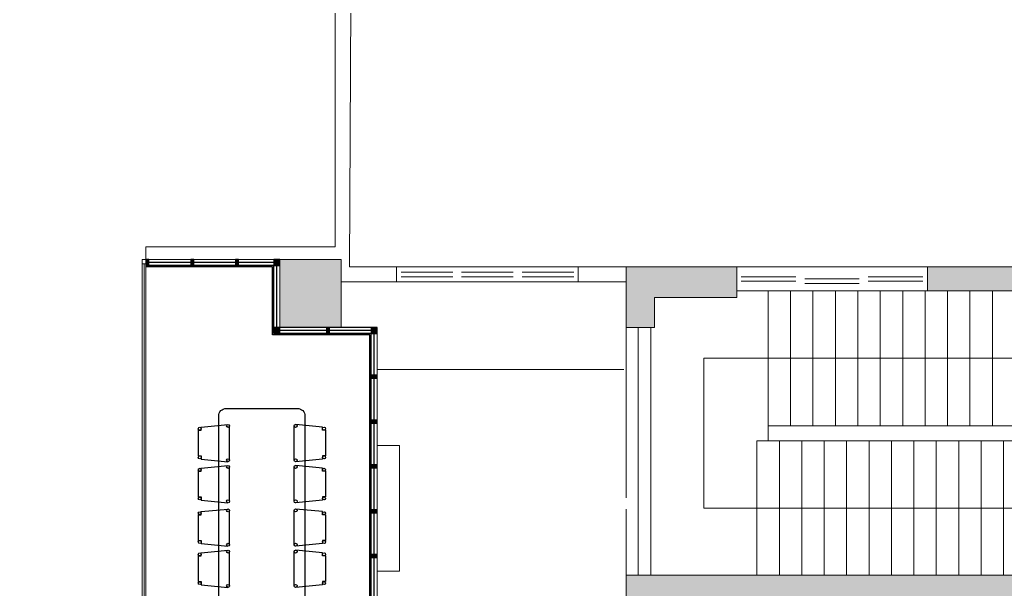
# Model space of a CAD drawing. Header units: inches. Extents: x -51836 to -42603, y 323 to 5499.
# Drawn here: x -50518 to -49199, y 3200 to 3962 of the extents above; entities that cross this region are included whole.
import ezdxf

# ---------------------------------------------------------------- set-up
doc = ezdxf.new("R2010")
doc.units = ezdxf.units.IN
doc.header["$MEASUREMENT"] = 0
for name, color, linetype, lineweight in [('A-CAM', 2, 'Continuous', 20), ('A-KOLON', 5, 'Continuous', 50), ('G3', 7, 'Continuous', 30)]:
    doc.layers.add(name, color=color, linetype=linetype, lineweight=lineweight)

# ---------------------------------------------------------------- blocks, each defined once
blk = doc.blocks.new('4. kat')
at = {"layer": 'A-CAM', "linetype": 'Continuous', "lineweight": 20}
h = blk.add_hatch(color=7, dxfattribs=at)
h.dxf.hatch_style = 1
h.paths.add_polyline_path([(-54586.9, 19711.2), (-54586.9, 19802.2), (-54504.5, 19802.2), (-54504.5, 19711.2)])
h = blk.add_hatch(color=7, dxfattribs=at)
h.dxf.hatch_style = 1
h.paths.add_polyline_path([(-54085.5, 19751.2), (-54085.5, 19711.2), (-54123.5, 19711.2), (-54123.5, 19792.2), (-53975.5, 19792.2), (-53975.5, 19751.2)])
h.paths.add_polyline_path([(-54123.5, 19347.2), (-54123.5, 19379.6), (-53595.5, 19379.6), (-53595.5, 19347.2)])
h.paths.add_polyline_path([(-54123.5, 19077.2), (-54123.5, 19109.2), (-53583, 19109.2), (-53583, 19077.2)])
h.paths.add_polyline_path([(-53076.5, 19760.2), (-53076.5, 19771.2), (-53076.5, 19792.2), (-52652.5, 19792.2), (-52652.5, 19712.2), (-52691.5, 19712.2), (-52691.5, 19760.2), (-52826.5, 19760.2)])
h.paths.add_polyline_path([(-53416.5, 19342.2), (-53416.5, 19407.2), (-53393.5, 19407.2), (-53393.5, 19342.2)])
h = blk.add_hatch(color=7, dxfattribs=at)
h.dxf.hatch_style = 1
h.paths.add_polyline_path([(-53720.5, 19760.2), (-53720.5, 19792.2), (-53374.5, 19792.2), (-53374.5, 19760.2)])
at = {"layer": 'A-CAM', "color": 7, "linetype": 'Continuous', "lineweight": 20}
for p, q in [((-54512.9, 20741.2), (-54512.9, 19819.2)), ((-54765.9, 18603.2), (-54765.9, 19819.2)), ((-54512.9, 19819.2), (-54765.9, 19819.2)), ((-54504.5, 19802.2), (-54586.9, 19802.2)), ((-54586.9, 19802.2), (-54586.9, 19711.2)), ((-54504.5, 19711.2), (-54504.5, 19802.2)), ((-54430.5, 19772.2), (-54430.5, 19792.2)), ((-54430.5, 19772.2), (-54430.5, 19792.2)), ((-54430.5, 19792.2), (-54187.5, 19792.2)), ((-54123.5, 19711.2), (-54123.5, 19792.2)), ((-54123.5, 19792.2), (-53975.5, 19792.2)), ((-53975.5, 19751.2), (-53975.5, 19792.2)), ((-53975.5, 19792.2), (-53720.5, 19792.2)), ((-53720.5, 19760.2), (-53720.5, 19792.2)), ((-53720.5, 19792.2), (-53374.5, 19792.2)), ((-54424.5, 19785.2), (-54355.5, 19785.2)), ((-54355.5, 19779.2), (-54424.5, 19779.2)), ((-54274.5, 19785.2), (-54343.5, 19785.2)), ((-54274.5, 19779.2), (-54343.5, 19779.2)), ((-54193.5, 19785.2), (-54262.5, 19785.2)), ((-54193.5, 19779.2), (-54262.5, 19779.2)), ((-53969.5, 19779.2), (-53896.5, 19779.2)), ((-53799.5, 19779.2), (-53726.5, 19779.2)), ((-54430.5, 19772.2), (-54504.5, 19772.2)), ((-54430.5, 19772.2), (-54187.5, 19772.2)), ((-54123.5, 19772.2), (-54187.5, 19772.2)), ((-53896.5, 19773.2), (-53969.5, 19773.2)), ((-53884.5, 19776.2), (-53811.5, 19776.2)), ((-53811.5, 19770.2), (-53884.5, 19770.2)), ((-53726.5, 19773.2), (-53799.5, 19773.2)), ((-54085.5, 19751.2), (-53975.5, 19751.2)), ((-54085.5, 19711.2), (-54085.5, 19751.2)), ((-53720.5, 19760.2), (-53975.5, 19760.2)), ((-53933.5, 19760.2), (-53933.5, 19559.7)), ((-53903.5, 19760.2), (-53903.5, 19579.7)), ((-53873.5, 19760.2), (-53873.5, 19579.7)), ((-53843.5, 19760.2), (-53843.5, 19579.7)), ((-53813.5, 19760.2), (-53813.5, 19579.7)), ((-53783.5, 19760.2), (-53783.5, 19579.7)), ((-53753.5, 19760.2), (-53753.5, 19579.7)), ((-53723.5, 19760.2), (-53723.5, 19579.7)), ((-53720.5, 19760.2), (-53374.5, 19760.2)), ((-53693.5, 19760.2), (-53693.5, 19579.7)), ((-53663.5, 19760.2), (-53663.5, 19579.7)), ((-53633.5, 19760.2), (-53633.5, 19579.7)), ((-54504.5, 19711.2), (-54586.9, 19711.2)), ((-54085.5, 19711.2), (-54123.5, 19711.2)), ((-54123.5, 19483.2), (-54123.5, 19711.2)), ((-54107.5, 19379.2), (-54107.5, 19711.2)), ((-54090.5, 19711.2), (-54090.5, 19379.2)), ((-53573.5, 19670), (-54019.5, 19670)), ((-54019.5, 19670), (-54019.5, 19469.5)), ((-54126.5, 19655.2), (-54456.5, 19655.2)), ((-54456.5, 19655.2), (-54456.5, 19553.2)), ((-53573.5, 19579.7), (-53933.5, 19579.7)), ((-54456.5, 19553.2), (-54426.5, 19553.2)), ((-54456.5, 19553.2), (-54426.5, 19553.2)), ((-54426.5, 19553.2), (-54426.5, 19385.2)), ((-53948.5, 19559.7), (-53948.5, 19379.2)), ((-53588.5, 19559.7), (-53948.5, 19559.7)), ((-53918.5, 19559.7), (-53918.5, 19379.2)), ((-53888.5, 19559.7), (-53888.5, 19379.2)), ((-53858.5, 19559.7), (-53858.5, 19379.2)), ((-53828.5, 19559.7), (-53828.5, 19379.2)), ((-53798.5, 19559.7), (-53798.5, 19379.2)), ((-53768.5, 19559.7), (-53768.5, 19379.2)), ((-53738.5, 19559.7), (-53738.5, 19379.2)), ((-53708.5, 19559.7), (-53708.5, 19379.2)), ((-53678.5, 19559.7), (-53678.5, 19379.2)), ((-53648.5, 19559.7), (-53648.5, 19379.2)), ((-53618.5, 19559.7), (-53618.5, 19379.2)), ((-54123.5, 19379.6), (-54123.5, 19468.2)), ((-54019.5, 19469.5), (-53597.1, 19469.5)), ((-54456.5, 19385.2), (-54426.5, 19385.2)), ((-54456.5, 19385.2), (-54456.5, 19283.2)), ((-54123.5, 19379.6), (-53595.5, 19379.6)), ((-54123.5, 19347.2), (-54123.5, 19379.6))]:
    blk.add_line(p, q, dxfattribs=at)
for points in [[(-54430.5, 19792.2), (-54493.5, 19792.2), (-54488.5, 20761.2), (-55474.5, 20761.2), (-55474.5, 17856.2), (-54692.5, 17856.2), (-54692.5, 17856.2)], [(-53333, 18598.2), (-54770.9, 18598.2), (-54770.9, 19802.2)], [(-54768.4, 18603.2), (-54768.4, 19796.4)], [(-54586.9, 19802.2), (-54765.9, 19802.2)], [(-53333, 18603.2), (-54765.9, 18603.2), (-54765.9, 19802.2)], [(-54123.5, 19077.2), (-54123.5, 19283.2), (-54456.5, 19283.2), (-54456.5, 19655.2), (-54456.5, 19711.2), (-54586.9, 19711.2), (-54586.9, 19802.2)], [(-54123.5, 19792.2), (-54187.5, 19792.2), (-54187.5, 19772.2)]]:
    blk.add_lwpolyline(points, dxfattribs=at)
blk.add_lwpolyline([(-54770.9, 19802.2), (-54765.9, 19802.2), (-54765.9, 19796.4), (-54770.9, 19796.4)], close=True, dxfattribs=at)

msp = doc.modelspace()

# ---------------------------------------------------------------- linework, layer by layer
at = {"layer": 'A-KOLON', "color": 32, "linetype": 'Continuous', "lineweight": 30}
for p, q in [((-50274.9, 3416.9), (-50239.1, 3420.5)), ((-50274.9, 3412.7), (-50274.9, 3416.9)), ((-50236.9, 3372.5), (-50236.9, 3418.5)), ((-50150.6, 3372.5), (-50150.6, 3418.5)), ((-50112.6, 3416.9), (-50148.4, 3420.5)), ((-50112.6, 3412.7), (-50112.6, 3416.9)), ((-50278.9, 3412.7), (-50278.9, 3378.3)), ((-50278.9, 3412.7), (-50274.9, 3412.7)), ((-50108.6, 3412.7), (-50112.6, 3412.7)), ((-50108.6, 3412.7), (-50108.6, 3378.3)), ((-50278.9, 3395.5), (-50278.9, 3378.3)), ((-50108.6, 3395.5), (-50108.6, 3378.3)), ((-50278.9, 3378.3), (-50274.9, 3378.3)), ((-50274.9, 3378.3), (-50274.9, 3374.1)), ((-50112.6, 3378.3), (-50112.6, 3374.1)), ((-50108.6, 3378.3), (-50112.6, 3378.3)), ((-50274.9, 3374.1), (-50239.1, 3370.5)), ((-50274.9, 3361.9), (-50239.1, 3365.5)), ((-50236.9, 3317.5), (-50236.9, 3363.5)), ((-50150.6, 3317.5), (-50150.6, 3363.5)), ((-50112.6, 3374.1), (-50148.4, 3370.5)), ((-50112.6, 3361.9), (-50148.4, 3365.5)), ((-50278.9, 3357.7), (-50278.9, 3323.3)), ((-50278.9, 3357.7), (-50274.9, 3357.7)), ((-50274.9, 3357.7), (-50274.9, 3361.9)), ((-50112.6, 3357.7), (-50112.6, 3361.9)), ((-50108.6, 3357.7), (-50112.6, 3357.7)), ((-50108.6, 3357.7), (-50108.6, 3323.3)), ((-50278.9, 3340.5), (-50278.9, 3323.3)), ((-50108.6, 3340.5), (-50108.6, 3323.3)), ((-50278.9, 3323.3), (-50274.9, 3323.3)), ((-50274.9, 3323.3), (-50274.9, 3319.1)), ((-50112.6, 3323.3), (-50112.6, 3319.1)), ((-50108.6, 3323.3), (-50112.6, 3323.3)), ((-50274.9, 3319.1), (-50239.1, 3315.5)), ((-50112.6, 3319.1), (-50148.4, 3315.5)), ((-50278.9, 3299.5), (-50278.9, 3265.1)), ((-50278.9, 3299.5), (-50274.9, 3299.5)), ((-50274.9, 3303.7), (-50239.1, 3307.2)), ((-50274.9, 3299.5), (-50274.9, 3303.7)), ((-50236.9, 3259.3), (-50236.9, 3305.3)), ((-50150.6, 3259.3), (-50150.6, 3305.3)), ((-50112.6, 3303.7), (-50148.4, 3307.2)), ((-50112.6, 3299.5), (-50112.6, 3303.7)), ((-50108.6, 3299.5), (-50112.6, 3299.5)), ((-50108.6, 3299.5), (-50108.6, 3265.1)), ((-50278.9, 3282.3), (-50278.9, 3265.1)), ((-50108.6, 3282.3), (-50108.6, 3265.1)), ((-50278.9, 3265.1), (-50274.9, 3265.1)), ((-50274.9, 3265.1), (-50274.9, 3260.9)), ((-50274.9, 3260.9), (-50239.1, 3257.3)), ((-50112.6, 3260.9), (-50148.4, 3257.3)), ((-50112.6, 3265.1), (-50112.6, 3260.9)), ((-50108.6, 3265.1), (-50112.6, 3265.1)), ((-50278.9, 3244.5), (-50278.9, 3210.1)), ((-50278.9, 3244.5), (-50274.9, 3244.5)), ((-50274.9, 3248.7), (-50239.1, 3252.2)), ((-50274.9, 3244.5), (-50274.9, 3248.7)), ((-50236.9, 3204.3), (-50236.9, 3250.3)), ((-50150.6, 3204.3), (-50150.6, 3250.3)), ((-50112.6, 3248.7), (-50148.4, 3252.2)), ((-50112.6, 3244.5), (-50112.6, 3248.7)), ((-50108.6, 3244.5), (-50112.6, 3244.5)), ((-50108.6, 3244.5), (-50108.6, 3210.1)), ((-50278.9, 3227.3), (-50278.9, 3210.1)), ((-50108.6, 3227.3), (-50108.6, 3210.1)), ((-50278.9, 3210.1), (-50274.9, 3210.1)), ((-50274.9, 3210.1), (-50274.9, 3205.9)), ((-50274.9, 3205.9), (-50239.1, 3202.3)), ((-50112.6, 3205.9), (-50148.4, 3202.3)), ((-50112.6, 3210.1), (-50112.6, 3205.9)), ((-50108.6, 3210.1), (-50112.6, 3210.1))]:
    msp.add_line(p, q, dxfattribs=at)
msp.add_lwpolyline([(-50136.1, 3431.8), (-50136.1, 3133.2, -0.414214), (-50146.1, 3123.2), (-50241.5, 3123.2, -0.414214), (-50251.5, 3133.2), (-50251.5, 3431.8, -0.414214), (-50241.5, 3441.8), (-50146.1, 3441.8, -0.414214)], format="xyb", close=True, dxfattribs=at)
for centre in [(-50276.9, 3414.7), (-50238.9, 3418.5), (-50148.6, 3418.5), (-50110.6, 3414.7), (-50276.9, 3376.3), (-50110.6, 3376.3), (-50238.9, 3372.5), (-50238.9, 3363.5), (-50148.6, 3372.5), (-50148.6, 3363.5), (-50276.9, 3359.7), (-50110.6, 3359.7), (-50276.9, 3321.3), (-50110.6, 3321.3), (-50238.9, 3317.5), (-50148.6, 3317.5), (-50276.9, 3301.5), (-50238.9, 3305.3), (-50148.6, 3305.3), (-50110.6, 3301.5), (-50276.9, 3263.1), (-50238.9, 3259.3), (-50148.6, 3259.3), (-50110.6, 3263.1), (-50276.9, 3246.5), (-50238.9, 3250.3), (-50148.6, 3250.3), (-50110.6, 3246.5), (-50276.9, 3208.1), (-50238.9, 3204.3), (-50148.6, 3204.3), (-50110.6, 3208.1)]:
    msp.add_circle(centre, 2, dxfattribs=at)
at = {"layer": 'G3', "color": 252}
msp.add_line((-50039.5, 3550.1), (-50169.9, 3550.1), dxfattribs=at)
at = {"layer": 'G3', "color": 1}
for points in [[(-50348.9, 3637.1), (-50344.9, 3637.1), (-50344.9, 3641.1), (-50348.9, 3641.1), (-50348.9, 3637.1)], [(-50348.7, 3640.9), (-50345.1, 3637.3)], [(-50348.7, 3637.3), (-50345.1, 3640.9)], [(-50288.9, 3637.1), (-50284.9, 3637.1), (-50284.9, 3641.1), (-50288.9, 3641.1), (-50288.9, 3637.1)], [(-50288.7, 3640.9), (-50285.1, 3637.3)], [(-50288.7, 3637.3), (-50285.1, 3640.9)], [(-50228.9, 3637.1), (-50224.9, 3637.1), (-50224.9, 3641.1), (-50228.9, 3641.1), (-50228.9, 3637.1)], [(-50228.7, 3640.9), (-50225.1, 3637.3)], [(-50228.7, 3637.3), (-50225.1, 3640.9)], [(-50177.9, 3637.1), (-50173.9, 3637.1), (-50173.9, 3641.1), (-50177.9, 3641.1), (-50177.9, 3637.1)], [(-50177.7, 3640.9), (-50174.1, 3637.3)], [(-50177.7, 3637.3), (-50174.1, 3640.9)], [(-50173.9, 3637.1), (-50169.9, 3637.1), (-50169.9, 3641.1), (-50173.9, 3641.1), (-50173.9, 3637.1)], [(-50173.7, 3640.9), (-50170.1, 3637.3)], [(-50173.7, 3637.3), (-50170.1, 3640.9)], [(-50348.9, 3633.1), (-50344.9, 3633.1), (-50344.9, 3637.1), (-50348.9, 3637.1), (-50348.9, 3633.1)], [(-50348.7, 3636.9), (-50345.1, 3633.3)], [(-50348.7, 3633.3), (-50345.1, 3636.9)], [(-50288.9, 3633.1), (-50284.9, 3633.1), (-50284.9, 3637.1), (-50288.9, 3637.1), (-50288.9, 3633.1)], [(-50288.7, 3636.9), (-50285.1, 3633.3)], [(-50288.7, 3633.3), (-50285.1, 3636.9)], [(-50228.9, 3633.1), (-50224.9, 3633.1), (-50224.9, 3637.1), (-50228.9, 3637.1), (-50228.9, 3633.1)], [(-50228.7, 3636.9), (-50225.1, 3633.3)], [(-50228.7, 3633.3), (-50225.1, 3636.9)], [(-50177.9, 3633.1), (-50173.9, 3633.1), (-50173.9, 3637.1), (-50177.9, 3637.1), (-50177.9, 3633.1)], [(-50177.7, 3636.9), (-50174.1, 3633.3)], [(-50177.7, 3633.3), (-50174.1, 3636.9)], [(-50173.9, 3633.1), (-50169.9, 3633.1), (-50169.9, 3637.1), (-50173.9, 3637.1), (-50173.9, 3633.1)], [(-50173.7, 3636.9), (-50170.1, 3633.3)], [(-50173.7, 3633.3), (-50170.1, 3636.9)], [(-50177.9, 3546.1), (-50173.9, 3546.1), (-50173.9, 3550.1), (-50177.9, 3550.1), (-50177.9, 3546.1)], [(-50177.7, 3549.9), (-50174.1, 3546.3)], [(-50177.7, 3546.3), (-50174.1, 3549.9)], [(-50173.9, 3546.1), (-50169.9, 3546.1), (-50169.9, 3550.1), (-50173.9, 3550.1), (-50173.9, 3546.1)], [(-50173.7, 3549.9), (-50170.1, 3546.3)], [(-50173.7, 3546.3), (-50170.1, 3549.9)], [(-50107.5, 3546.1), (-50103.5, 3546.1), (-50103.5, 3550.1), (-50107.5, 3550.1), (-50107.5, 3546.1)], [(-50107.3, 3549.9), (-50103.7, 3546.3)], [(-50107.3, 3546.3), (-50103.7, 3549.9)], [(-50047.5, 3546.1), (-50043.5, 3546.1), (-50043.5, 3550.1), (-50047.5, 3550.1), (-50047.5, 3546.1)], [(-50047.3, 3549.9), (-50043.7, 3546.3)], [(-50047.3, 3546.3), (-50043.7, 3549.9)], [(-50043.5, 3546.1), (-50039.5, 3546.1), (-50039.5, 3550.1), (-50043.5, 3550.1), (-50043.5, 3546.1)], [(-50043.3, 3549.9), (-50039.7, 3546.3)], [(-50043.3, 3546.3), (-50039.7, 3549.9)], [(-50177.9, 3542.1), (-50173.9, 3542.1), (-50173.9, 3546.1), (-50177.9, 3546.1), (-50177.9, 3542.1)], [(-50177.7, 3545.9), (-50174.1, 3542.3)], [(-50177.7, 3542.3), (-50174.1, 3545.9)], [(-50173.9, 3542.1), (-50169.9, 3542.1), (-50169.9, 3546.1), (-50173.9, 3546.1), (-50173.9, 3542.1)], [(-50173.7, 3545.9), (-50170.1, 3542.3)], [(-50173.7, 3542.3), (-50170.1, 3545.9)], [(-50107.5, 3542.1), (-50103.5, 3542.1), (-50103.5, 3546.1), (-50107.5, 3546.1), (-50107.5, 3542.1)], [(-50107.3, 3545.9), (-50103.7, 3542.3)], [(-50107.3, 3542.3), (-50103.7, 3545.9)], [(-50047.5, 3542.1), (-50043.5, 3542.1), (-50043.5, 3546.1), (-50047.5, 3546.1), (-50047.5, 3542.1)], [(-50047.3, 3545.9), (-50043.7, 3542.3)], [(-50047.3, 3542.3), (-50043.7, 3545.9)], [(-50043.5, 3542.1), (-50039.5, 3542.1), (-50039.5, 3546.1), (-50043.5, 3546.1), (-50043.5, 3542.1)], [(-50043.3, 3545.9), (-50039.7, 3542.3)], [(-50043.3, 3542.3), (-50039.7, 3545.9)], [(-50047.5, 3482.1), (-50043.5, 3482.1), (-50043.5, 3486.1), (-50047.5, 3486.1), (-50047.5, 3482.1)], [(-50047.3, 3485.9), (-50043.7, 3482.3)], [(-50047.3, 3482.3), (-50043.7, 3485.9)], [(-50043.5, 3482.1), (-50039.5, 3482.1), (-50039.5, 3486.1), (-50043.5, 3486.1), (-50043.5, 3482.1)], [(-50043.3, 3485.9), (-50039.7, 3482.3)], [(-50043.3, 3482.3), (-50039.7, 3485.9)], [(-50047.5, 3422.1), (-50043.5, 3422.1), (-50043.5, 3426.1), (-50047.5, 3426.1), (-50047.5, 3422.1)], [(-50047.3, 3425.9), (-50043.7, 3422.3)], [(-50047.3, 3422.3), (-50043.7, 3425.9)], [(-50043.5, 3422.1), (-50039.5, 3422.1), (-50039.5, 3426.1), (-50043.5, 3426.1), (-50043.5, 3422.1)], [(-50043.3, 3425.9), (-50039.7, 3422.3)], [(-50043.3, 3422.3), (-50039.7, 3425.9)], [(-50047.5, 3362.1), (-50043.5, 3362.1), (-50043.5, 3366.1), (-50047.5, 3366.1), (-50047.5, 3362.1)], [(-50047.3, 3365.9), (-50043.7, 3362.3)], [(-50047.3, 3362.3), (-50043.7, 3365.9)], [(-50043.5, 3362.1), (-50039.5, 3362.1), (-50039.5, 3366.1), (-50043.5, 3366.1), (-50043.5, 3362.1)], [(-50043.3, 3365.9), (-50039.7, 3362.3)], [(-50043.3, 3362.3), (-50039.7, 3365.9)], [(-50047.5, 3302.1), (-50043.5, 3302.1), (-50043.5, 3306.1), (-50047.5, 3306.1), (-50047.5, 3302.1)], [(-50047.3, 3305.9), (-50043.7, 3302.3)], [(-50047.3, 3302.3), (-50043.7, 3305.9)], [(-50043.5, 3302.1), (-50039.5, 3302.1), (-50039.5, 3306.1), (-50043.5, 3306.1), (-50043.5, 3302.1)], [(-50043.3, 3305.9), (-50039.7, 3302.3)], [(-50043.3, 3302.3), (-50039.7, 3305.9)], [(-50047.5, 3242.1), (-50043.5, 3242.1), (-50043.5, 3246.1), (-50047.5, 3246.1), (-50047.5, 3242.1)], [(-50047.3, 3245.9), (-50043.7, 3242.3)], [(-50047.3, 3242.3), (-50043.7, 3245.9)], [(-50043.5, 3242.1), (-50039.5, 3242.1), (-50039.5, 3246.1), (-50043.5, 3246.1), (-50043.5, 3242.1)], [(-50043.3, 3245.9), (-50039.7, 3242.3)], [(-50043.3, 3242.3), (-50039.7, 3245.9)]]:
    msp.add_lwpolyline(points, dxfattribs=at)
for points in [[(-50348.7, 3637.3), (-50345.1, 3637.3), (-50345.1, 3640.9), (-50348.7, 3640.9)], [(-50288.7, 3637.3), (-50285.1, 3637.3), (-50285.1, 3640.9), (-50288.7, 3640.9)], [(-50228.7, 3637.3), (-50225.1, 3637.3), (-50225.1, 3640.9), (-50228.7, 3640.9)], [(-50177.7, 3637.3), (-50174.1, 3637.3), (-50174.1, 3640.9), (-50177.7, 3640.9)], [(-50173.7, 3637.3), (-50170.1, 3637.3), (-50170.1, 3640.9), (-50173.7, 3640.9)], [(-50348.7, 3633.3), (-50345.1, 3633.3), (-50345.1, 3636.9), (-50348.7, 3636.9)], [(-50288.7, 3633.3), (-50285.1, 3633.3), (-50285.1, 3636.9), (-50288.7, 3636.9)], [(-50228.7, 3633.3), (-50225.1, 3633.3), (-50225.1, 3636.9), (-50228.7, 3636.9)], [(-50177.7, 3633.3), (-50174.1, 3633.3), (-50174.1, 3636.9), (-50177.7, 3636.9)], [(-50173.7, 3633.3), (-50170.1, 3633.3), (-50170.1, 3636.9), (-50173.7, 3636.9)], [(-50177.7, 3546.3), (-50174.1, 3546.3), (-50174.1, 3549.9), (-50177.7, 3549.9)], [(-50173.7, 3546.3), (-50170.1, 3546.3), (-50170.1, 3549.9), (-50173.7, 3549.9)], [(-50107.3, 3546.3), (-50103.7, 3546.3), (-50103.7, 3549.9), (-50107.3, 3549.9)], [(-50047.3, 3546.3), (-50043.7, 3546.3), (-50043.7, 3549.9), (-50047.3, 3549.9)], [(-50043.3, 3546.3), (-50039.7, 3546.3), (-50039.7, 3549.9), (-50043.3, 3549.9)], [(-50177.7, 3542.3), (-50174.1, 3542.3), (-50174.1, 3545.9), (-50177.7, 3545.9)], [(-50173.7, 3542.3), (-50170.1, 3542.3), (-50170.1, 3545.9), (-50173.7, 3545.9)], [(-50107.3, 3542.3), (-50103.7, 3542.3), (-50103.7, 3545.9), (-50107.3, 3545.9)], [(-50047.3, 3542.3), (-50043.7, 3542.3), (-50043.7, 3545.9), (-50047.3, 3545.9)], [(-50043.3, 3542.3), (-50039.7, 3542.3), (-50039.7, 3545.9), (-50043.3, 3545.9)], [(-50047.3, 3482.3), (-50043.7, 3482.3), (-50043.7, 3485.9), (-50047.3, 3485.9)], [(-50043.3, 3482.3), (-50039.7, 3482.3), (-50039.7, 3485.9), (-50043.3, 3485.9)], [(-50047.3, 3422.3), (-50043.7, 3422.3), (-50043.7, 3425.9), (-50047.3, 3425.9)], [(-50043.3, 3422.3), (-50039.7, 3422.3), (-50039.7, 3425.9), (-50043.3, 3425.9)], [(-50047.3, 3362.3), (-50043.7, 3362.3), (-50043.7, 3365.9), (-50047.3, 3365.9)], [(-50043.3, 3362.3), (-50039.7, 3362.3), (-50039.7, 3365.9), (-50043.3, 3365.9)], [(-50047.3, 3302.3), (-50043.7, 3302.3), (-50043.7, 3305.9), (-50047.3, 3305.9)], [(-50043.3, 3302.3), (-50039.7, 3302.3), (-50039.7, 3305.9), (-50043.3, 3305.9)], [(-50047.3, 3242.3), (-50043.7, 3242.3), (-50043.7, 3245.9), (-50047.3, 3245.9)], [(-50043.3, 3242.3), (-50039.7, 3242.3), (-50039.7, 3245.9), (-50043.3, 3245.9)]]:
    msp.add_lwpolyline(points, close=True, dxfattribs=at)
at = {"layer": 'G3', "color": 252}
for points in [[(-50015.3, 3122.1), (-50015.3, 3057.9), (-50043.5, 3057.9), (-50043.5, 3546.1), (-50173.9, 3546.1), (-50173.9, 3637.1), (-50348.9, 3637.1)], [(-50011.3, 3053.9), (-50011.3, 3053.9), (-50047.5, 3053.9), (-50047.5, 3542.1), (-50177.9, 3542.1), (-50177.9, 3633.1), (-50348.9, 3633.1)]]:
    msp.add_lwpolyline(points, dxfattribs=at)
at = {"layer": 'G3', "color": 145}
msp.add_lwpolyline([(-50009.5, 3112.3), (-50009.5, 3052.1), (-50049.3, 3052.1), (-50049.3, 3540.3), (-50179.7, 3540.3), (-50179.7, 3631.3), (-50348.9, 3631.3)], dxfattribs=at)

# ---------------------------------------------------------------- block references
at = {"layer": 'G3', "color": 252}
msp.add_blockref('4. kat', (4417, -16161.1), dxfattribs=at)

doc.saveas('drawing.dxf')
